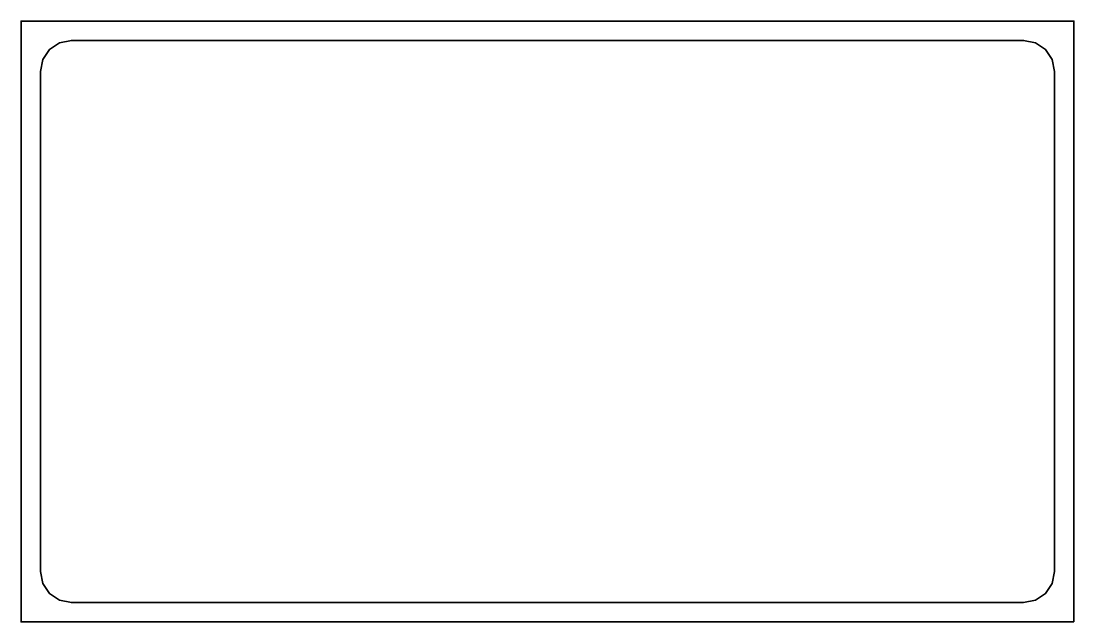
# Model space of a CAD drawing. Header units: millimetres. Extents: x -168 to 377, y -7 to 304.
import ezdxf

# ---------------------------------------------------------------- set-up
doc = ezdxf.new("R2010")
doc.units = ezdxf.units.MM
doc.header["$MEASUREMENT"] = 0
doc.layers.get('0').update_dxf_attribs({"lineweight": 0})
doc.layers.add('Safety', color=7, linetype='Continuous', lineweight=0)

msp = doc.modelspace()

# ---------------------------------------------------------------- linework, layer by layer
at = {"color": 1, "lineweight": 35, "true_color": 0xff0000}
msp.add_lwpolyline([(351.39, 3), (228.2, 3), (105, 3), (-18.2, 3), (-141.39, 3), (-147.66, 4.27), (-152.78, 7.72), (-156.23, 12.84), (-157.5, 19.11), (-157.5, 83.8), (-157.5, 148.5), (-157.5, 213.2), (-157.5, 277.89), (-156.23, 284.16), (-152.78, 289.28), (-147.66, 292.73), (-141.39, 294), (-18.2, 294), (105, 294), (228.2, 294), (351.39, 294), (357.66, 292.73), (362.78, 289.28), (366.23, 284.16), (367.5, 277.89), (367.5, 213.2), (367.5, 148.5), (367.5, 83.8), (367.5, 19.11), (366.23, 12.84), (362.78, 7.72), (357.66, 4.27)], close=True, dxfattribs=at)
at = {"layer": 'Safety', "color": 1, "lineweight": 35, "true_color": 0xff0000}
msp.add_lwpolyline([(377.5, -7), (-167.5, -7), (-167.5, 304), (377.5, 304)], close=True, dxfattribs=at)

doc.saveas('drawing.dxf')
